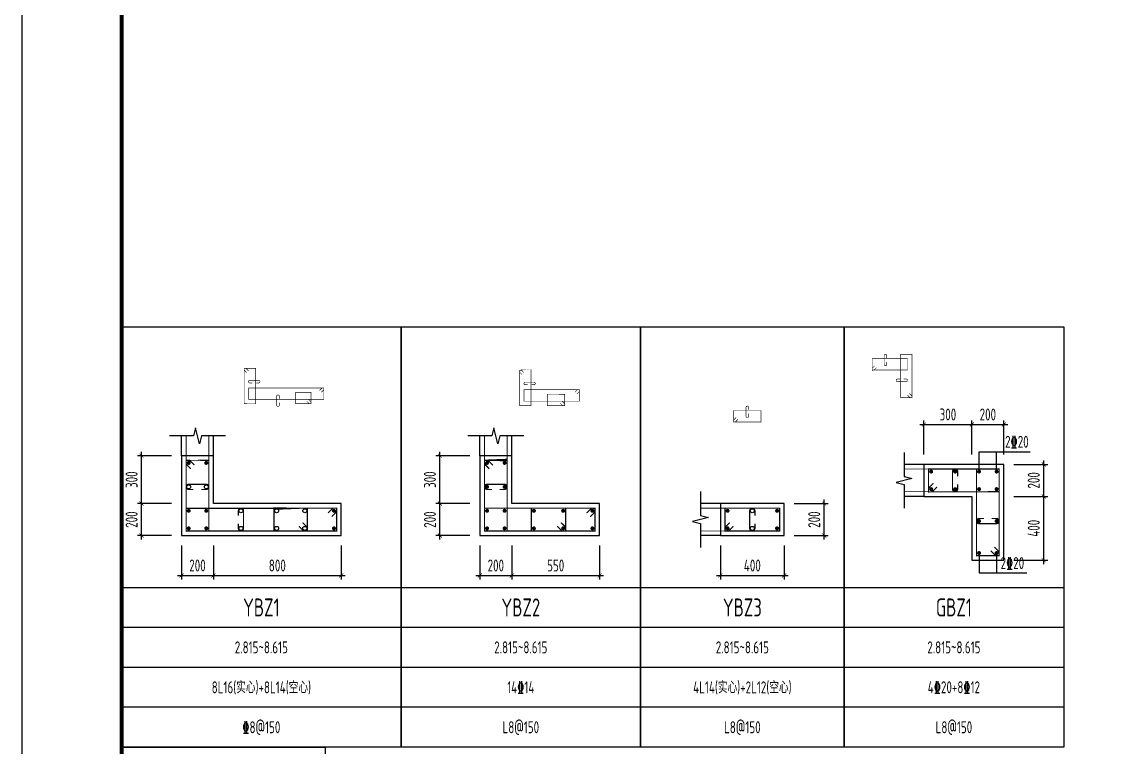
# Model space of a CAD drawing. Extents: x -1058961 to 23600, y -449123 to 2751847.
# Drawn here: x -459602 to -432238, y -138873 to -120705 of the extents above; entities that cross this region are included whole.
import ezdxf
from ezdxf.enums import TextEntityAlignment as Align

# ---------------------------------------------------------------- set-up
doc = ezdxf.new("R2010")
doc.units = 0
doc.header["$LTSCALE"] = 1000
doc.layers.get('0').update_dxf_attribs({"linetype": 'CONTINUOUS'})
doc.layers.get('DEFPOINTS').update_dxf_attribs({"linetype": 'CONTINUOUS'})
for name, color, linetype in [('-TK', 7, 'CONTINUOUS'), ('COLU_DE_DIM', 3, 'CONTINUOUS'), ('COLU_DE_TH', 7, 'CONTINUOUS'), ('LABEL', 1, 'CONTINUOUS'), ('LINK', 6, 'CONTINUOUS'), ('LINK-INDEX', 6, 'CONTINUOUS'), ('REIN', 6, 'CONTINUOUS'), ('TAB', 7, 'CONTINUOUS'), ('TAB_TEXT', 7, 'CONTINUOUS'), ('TEXT25', 2, 'CONTINUOUS'), ('THIN', 7, 'CONTINUOUS')]:
    doc.layers.add(name, color=color, linetype=linetype)
doc.styles.add('TSSD_DIMENSION', font='Tssdeng.shx', dxfattribs={"width": 0.7, "bigfont": 'tssdchn.shx'})
doc.styles.add('TSSD_REIN', font='tssdeng.shx', dxfattribs={"width": 0.7, "height": 300, "bigfont": 'tssdchn.shx'})
doc.dimstyles.new('TSSD_25_100', dxfattribs={"dimtxt": 300, "dimasz": 100, "dimexe": 100, "dimexo": 250, "dimgap": 100, "dimtad": 1, "dimdec": 0, "dimlfac": 0.25, "dimzin": 0, "dimdsep": 46, "dimtxsty": 'TSSD_DIMENSION', "dimblk": 'ARCHTICK', "dimcen": 0, "dimdle": 100, "dimclrt": 7, "dimadec": 0, "dimazin": 0, "dimtfac": 1, "dimtdec": 0, "dimtix": 1, "dimtmove": 2, "dimatfit": 3, "dimldrblk": 'ARCHTICK', "dimfxl": 0, "dimtolj": 1, "dimtzin": 0, "dimarcsym": 0})

# ---------------------------------------------------------------- blocks, each defined once
blk = doc.blocks.new('_ArchTick')
at = {"color": 0, "linetype": 'ByBlock', "const_width": 0.15}
blk.add_lwpolyline([(-0.5, -0.5), (0.5, 0.5)], dxfattribs=at)
blk = doc.blocks.new('*D61')
at = {"layer": 'COLU_DE_DIM', "color": 0, "lineweight": -2}
for p, q in [((-442102.364120061, -133822.9389204143), (-442102.364120061, -134672.9389204143)), ((-440502.3641199353, -133822.9389204143), (-440502.3641199353, -134672.9389204143)), ((-442202.364120061, -134572.9389204143), (-440402.3641199353, -134572.9389204143))]:
    blk.add_line(p, q, dxfattribs=at)
at = {"layer": 'DEFPOINTS', "color": 0}
for p in [(-442102.364120061, -133572.9389204143), (-440502.3641199353, -133572.9389204143), (-440502.3641199353, -134572.9389204143)]:
    blk.add_point(p, dxfattribs=at)
at = {"layer": 'COLU_DE_DIM', "color": 0, "lineweight": -2, "xscale": 100, "yscale": 100, "zscale": 100, "rotation": 180}
blk.add_blockref('_ArchTick', (-442102.364120061, -134572.9389204143), dxfattribs=at)
at = {"layer": 'COLU_DE_DIM', "color": 0, "lineweight": -2, "xscale": 100, "yscale": 100, "zscale": 100}
blk.add_blockref('_ArchTick', (-440502.3641199353, -134572.9389204143), dxfattribs=at)
at = {"layer": 'COLU_DE_DIM', "color": 7, "insert": (-441302.3641199982, -134322.9389204143), "char_height": 300, "attachment_point": 5, "style": 'TSSD_DIMENSION'}
blk.add_mtext('\\A1;400', dxfattribs=at)
blk = doc.blocks.new('*D62')
at = {"layer": 'COLU_DE_DIM', "color": 0, "lineweight": -2}
for p, q in [((-439502.3641199353, -133672.9389203439), (-439502.3641199353, -132672.9389203443)), ((-440252.3641199353, -132772.9389203443), (-439402.3641199353, -132772.9389203443)), ((-440252.3641199353, -133572.9389203439), (-439402.3641199353, -133572.9389203439))]:
    blk.add_line(p, q, dxfattribs=at)
at = {"layer": 'DEFPOINTS', "color": 0}
for p in [(-440502.3641199353, -132772.9389203443), (-439502.3641199353, -132772.9389203443), (-440502.3641199353, -133572.9389203439)]:
    blk.add_point(p, dxfattribs=at)
at = {"layer": 'COLU_DE_DIM', "color": 0, "lineweight": -2, "xscale": 100, "yscale": 100, "zscale": 100}
for p, rotation in [((-439502.3641199353, -132772.9389203443), 90), ((-439502.3641199353, -133572.9389203439), 270)]:
    blk.add_blockref('_ArchTick', p, dxfattribs=dict(at, rotation=rotation))
at = {"layer": 'COLU_DE_DIM', "color": 7, "insert": (-439752.3641199353, -133172.9389203442), "char_height": 300, "attachment_point": 5, "rotation": 90, "style": 'TSSD_DIMENSION'}
blk.add_mtext('\\A1;200', dxfattribs=at)
blk = doc.blocks.new('*D63')
at = {"layer": 'COLU_DE_DIM', "color": 0, "lineweight": -2}
for p, q in [((-455602.3117456608, -133822.9389204143), (-455602.3117456608, -134672.9389204143)), ((-454802.311745625, -133822.9389204143), (-454802.311745625, -134672.9389204143)), ((-455702.3117456608, -134572.9389204143), (-454702.311745625, -134572.9389204143))]:
    blk.add_line(p, q, dxfattribs=at)
at = {"layer": 'DEFPOINTS', "color": 0}
for p in [(-455602.3117456608, -133572.9389204143), (-454802.311745625, -133572.9389204143), (-454802.311745625, -134572.9389204143)]:
    blk.add_point(p, dxfattribs=at)
at = {"layer": 'COLU_DE_DIM', "color": 0, "lineweight": -2, "xscale": 100, "yscale": 100, "zscale": 100, "rotation": 180}
blk.add_blockref('_ArchTick', (-455602.3117456608, -134572.9389204143), dxfattribs=at)
at = {"layer": 'COLU_DE_DIM', "color": 0, "lineweight": -2, "xscale": 100, "yscale": 100, "zscale": 100}
blk.add_blockref('_ArchTick', (-454802.311745625, -134572.9389204143), dxfattribs=at)
at = {"layer": 'COLU_DE_DIM', "color": 7, "insert": (-455202.3117456429, -134322.9389204143), "char_height": 300, "attachment_point": 5, "style": 'TSSD_DIMENSION'}
blk.add_mtext('\\A1;200', dxfattribs=at)
blk = doc.blocks.new('*D64')
at = {"layer": 'COLU_DE_DIM', "color": 0, "lineweight": -2}
for p, q in [((-454802.311745625, -133822.9389204143), (-454802.311745625, -134672.9389204143)), ((-451602.316281301, -133822.9389204143), (-451602.316281301, -134672.9389204143)), ((-454902.311745625, -134572.9389204143), (-451502.316281301, -134572.9389204143))]:
    blk.add_line(p, q, dxfattribs=at)
at = {"layer": 'DEFPOINTS', "color": 0}
for p in [(-454802.311745625, -133572.9389204143), (-451602.316281301, -133572.9389204143), (-451602.316281301, -134572.9389204143)]:
    blk.add_point(p, dxfattribs=at)
at = {"layer": 'COLU_DE_DIM', "color": 0, "lineweight": -2, "xscale": 100, "yscale": 100, "zscale": 100, "rotation": 180}
blk.add_blockref('_ArchTick', (-454802.311745625, -134572.9389204143), dxfattribs=at)
at = {"layer": 'COLU_DE_DIM', "color": 0, "lineweight": -2, "xscale": 100, "yscale": 100, "zscale": 100}
blk.add_blockref('_ArchTick', (-451602.316281301, -134572.9389204143), dxfattribs=at)
at = {"layer": 'COLU_DE_DIM', "color": 7, "insert": (-453202.314013463, -134322.9389204143), "char_height": 300, "attachment_point": 5, "style": 'TSSD_DIMENSION'}
blk.add_mtext('\\A1;800', dxfattribs=at)
blk = doc.blocks.new('*D65')
at = {"layer": 'COLU_DE_DIM', "color": 0, "lineweight": -2}
for p, q in [((-456602.311745661, -133672.9389204143), (-456602.311745661, -132672.9389186609)), ((-455852.311745661, -132772.9389186609), (-456702.311745661, -132772.9389186609)), ((-455852.311745661, -133572.9389204143), (-456702.311745661, -133572.9389204143))]:
    blk.add_line(p, q, dxfattribs=at)
at = {"layer": 'DEFPOINTS', "color": 0}
for p in [(-456602.311745661, -132772.9389186609), (-455602.311745661, -132772.9389186609), (-455602.311745661, -133572.9389204143)]:
    blk.add_point(p, dxfattribs=at)
at = {"layer": 'COLU_DE_DIM', "color": 0, "lineweight": -2, "xscale": 100, "yscale": 100, "zscale": 100}
for p, rotation in [((-456602.311745661, -132772.9389186609), 90), ((-456602.311745661, -133572.9389204143), 270)]:
    blk.add_blockref('_ArchTick', p, dxfattribs=dict(at, rotation=rotation))
at = {"layer": 'COLU_DE_DIM', "color": 7, "insert": (-456852.3117456609, -133172.9389195376), "char_height": 300, "attachment_point": 5, "rotation": 90, "style": 'TSSD_DIMENSION'}
blk.add_mtext('\\A1;200', dxfattribs=at)
blk = doc.blocks.new('*D66')
at = {"layer": 'COLU_DE_DIM', "color": 0, "lineweight": -2}
for p, q in [((-455852.311745661, -131572.9389167974), (-456702.311745661, -131572.9389167974)), ((-456602.311745661, -132872.9389186609), (-456602.311745661, -131472.9389167974)), ((-455852.311745661, -132772.9389186609), (-456702.311745661, -132772.9389186609))]:
    blk.add_line(p, q, dxfattribs=at)
at = {"layer": 'DEFPOINTS', "color": 0}
for p in [(-456602.311745661, -131572.9389167974), (-455602.311745661, -131572.9389167974), (-455602.311745661, -132772.9389186609)]:
    blk.add_point(p, dxfattribs=at)
at = {"layer": 'COLU_DE_DIM', "color": 0, "lineweight": -2, "xscale": 100, "yscale": 100, "zscale": 100}
for p, rotation in [((-456602.311745661, -131572.9389167974), 90), ((-456602.311745661, -132772.9389186609), 270)]:
    blk.add_blockref('_ArchTick', p, dxfattribs=dict(at, rotation=rotation))
at = {"layer": 'COLU_DE_DIM', "color": 7, "insert": (-456852.3117456609, -132172.9389177292), "char_height": 300, "attachment_point": 5, "rotation": 90, "style": 'TSSD_DIMENSION'}
blk.add_mtext('\\A1;300', dxfattribs=at)
blk = doc.blocks.new('*D67')
at = {"layer": 'COLU_DE_DIM', "color": 0, "lineweight": -2}
for p, q in [((-448128.1016348605, -133822.9389204143), (-448128.1016348605, -134672.9389204143)), ((-447328.1016348484, -133822.9389204143), (-447328.1016348484, -134672.9389204143)), ((-448228.1016348605, -134572.9389204143), (-447228.1016348484, -134572.9389204143))]:
    blk.add_line(p, q, dxfattribs=at)
at = {"layer": 'DEFPOINTS', "color": 0}
for p in [(-448128.1016348605, -133572.9389204143), (-447328.1016348484, -133572.9389204143), (-447328.1016348484, -134572.9389204143)]:
    blk.add_point(p, dxfattribs=at)
at = {"layer": 'COLU_DE_DIM', "color": 0, "lineweight": -2, "xscale": 100, "yscale": 100, "zscale": 100, "rotation": 180}
blk.add_blockref('_ArchTick', (-448128.1016348605, -134572.9389204143), dxfattribs=at)
at = {"layer": 'COLU_DE_DIM', "color": 0, "lineweight": -2, "xscale": 100, "yscale": 100, "zscale": 100}
blk.add_blockref('_ArchTick', (-447328.1016348484, -134572.9389204143), dxfattribs=at)
at = {"layer": 'COLU_DE_DIM', "color": 7, "insert": (-447728.1016348545, -134322.9389204143), "char_height": 300, "attachment_point": 5, "style": 'TSSD_DIMENSION'}
blk.add_mtext('\\A1;200', dxfattribs=at)
blk = doc.blocks.new('*D68')
at = {"layer": 'COLU_DE_DIM', "color": 0, "lineweight": -2}
for p, q in [((-447328.1016348484, -133822.9389204143), (-447328.1016348484, -134672.9389204143)), ((-445128.1495296117, -133822.9389204143), (-445128.1495296117, -134672.9389204143)), ((-447428.1016348484, -134572.9389204143), (-445028.1495296117, -134572.9389204143))]:
    blk.add_line(p, q, dxfattribs=at)
at = {"layer": 'DEFPOINTS', "color": 0}
for p in [(-447328.1016348484, -133572.9389204143), (-445128.1495296117, -133572.9389204143), (-445128.1495296117, -134572.9389204143)]:
    blk.add_point(p, dxfattribs=at)
at = {"layer": 'COLU_DE_DIM', "color": 0, "lineweight": -2, "xscale": 100, "yscale": 100, "zscale": 100, "rotation": 180}
blk.add_blockref('_ArchTick', (-447328.1016348484, -134572.9389204143), dxfattribs=at)
at = {"layer": 'COLU_DE_DIM', "color": 0, "lineweight": -2, "xscale": 100, "yscale": 100, "zscale": 100}
blk.add_blockref('_ArchTick', (-445128.1495296117, -134572.9389204143), dxfattribs=at)
at = {"layer": 'COLU_DE_DIM', "color": 7, "insert": (-446228.12558223, -134322.9389204143), "char_height": 300, "attachment_point": 5, "style": 'TSSD_DIMENSION'}
blk.add_mtext('\\A1;550', dxfattribs=at)
blk = doc.blocks.new('*D69')
at = {"layer": 'COLU_DE_DIM', "color": 0, "lineweight": -2}
for p, q in [((-449128.1016348638, -133672.9389204143), (-449128.1016348638, -132672.9389204143)), ((-448378.1016348638, -132772.9389204143), (-449228.1016348638, -132772.9389204143)), ((-448378.1016348638, -133572.9389204143), (-449228.1016348638, -133572.9389204143))]:
    blk.add_line(p, q, dxfattribs=at)
at = {"layer": 'DEFPOINTS', "color": 0}
for p in [(-449128.1016348638, -132772.9389204143), (-448128.1016348638, -132772.9389204143), (-448128.1016348638, -133572.9389204143)]:
    blk.add_point(p, dxfattribs=at)
at = {"layer": 'COLU_DE_DIM', "color": 0, "lineweight": -2, "xscale": 100, "yscale": 100, "zscale": 100}
for p, rotation in [((-449128.1016348638, -132772.9389204143), 90), ((-449128.1016348638, -133572.9389204143), 270)]:
    blk.add_blockref('_ArchTick', p, dxfattribs=dict(at, rotation=rotation))
at = {"layer": 'COLU_DE_DIM', "color": 7, "insert": (-449378.1016348637, -133172.9389204144), "char_height": 300, "attachment_point": 5, "rotation": 90, "style": 'TSSD_DIMENSION'}
blk.add_mtext('\\A1;200', dxfattribs=at)
blk = doc.blocks.new('*D70')
at = {"layer": 'COLU_DE_DIM', "color": 0, "lineweight": -2}
for p, q in [((-448378.1016348638, -131572.9389204656), (-449228.1016348638, -131572.9389204656)), ((-449128.1016348638, -132872.9389204143), (-449128.1016348638, -131472.9389204656)), ((-448378.1016348638, -132772.9389204143), (-449228.1016348638, -132772.9389204143))]:
    blk.add_line(p, q, dxfattribs=at)
at = {"layer": 'DEFPOINTS', "color": 0}
for p in [(-449128.1016348638, -131572.9389204656), (-448128.1016348638, -131572.9389204656), (-448128.1016348638, -132772.9389204143)]:
    blk.add_point(p, dxfattribs=at)
at = {"layer": 'COLU_DE_DIM', "color": 0, "lineweight": -2, "xscale": 100, "yscale": 100, "zscale": 100}
for p, rotation in [((-449128.1016348638, -131572.9389204656), 90), ((-449128.1016348638, -132772.9389204143), 270)]:
    blk.add_blockref('_ArchTick', p, dxfattribs=dict(at, rotation=rotation))
at = {"layer": 'COLU_DE_DIM', "color": 7, "insert": (-449378.1016348637, -132172.93892044), "char_height": 300, "attachment_point": 5, "rotation": 90, "style": 'TSSD_DIMENSION'}
blk.add_mtext('\\A1;300', dxfattribs=at)
blk = doc.blocks.new('*D73')
at = {"layer": 'COLU_DE_DIM', "color": 0, "lineweight": -2}
for p, q in [((-437102.3641199352, -130790.2599674179), (-435702.3641199102, -130790.2599674179)), ((-437002.3641199352, -131540.2599674179), (-437002.3641199352, -130690.2599674179)), ((-435802.3641199102, -131540.2599674179), (-435802.3641199102, -130690.2599674179))]:
    blk.add_line(p, q, dxfattribs=at)
at = {"layer": 'DEFPOINTS', "color": 0}
for p in [(-435802.3641199102, -130790.2599674179), (-437002.3641199352, -131790.2599674179), (-435802.3641199102, -131790.2599674179)]:
    blk.add_point(p, dxfattribs=at)
at = {"layer": 'COLU_DE_DIM', "color": 0, "lineweight": -2, "xscale": 100, "yscale": 100, "zscale": 100, "rotation": 180}
blk.add_blockref('_ArchTick', (-437002.3641199352, -130790.2599674179), dxfattribs=at)
at = {"layer": 'COLU_DE_DIM', "color": 0, "lineweight": -2, "xscale": 100, "yscale": 100, "zscale": 100}
blk.add_blockref('_ArchTick', (-435802.3641199102, -130790.2599674179), dxfattribs=at)
at = {"layer": 'COLU_DE_DIM', "color": 7, "insert": (-436402.3641199227, -130540.2599674179), "char_height": 300, "attachment_point": 5, "style": 'TSSD_DIMENSION'}
blk.add_mtext('\\A1;300', dxfattribs=at)
blk = doc.blocks.new('*D74')
at = {"layer": 'COLU_DE_DIM', "color": 0, "lineweight": -2}
for p, q in [((-435902.3641199102, -130790.2599674179), (-434902.3641199102, -130790.2599674179)), ((-435802.3641199102, -131540.2599674179), (-435802.3641199102, -130690.2599674179)), ((-435002.3641199102, -131540.2599674179), (-435002.3641199102, -130690.2599674179))]:
    blk.add_line(p, q, dxfattribs=at)
at = {"layer": 'DEFPOINTS', "color": 0}
for p in [(-435002.3641199102, -130790.2599674179), (-435802.3641199102, -131790.2599674179), (-435002.3641199102, -131790.2599674179)]:
    blk.add_point(p, dxfattribs=at)
at = {"layer": 'COLU_DE_DIM', "color": 0, "lineweight": -2, "xscale": 100, "yscale": 100, "zscale": 100, "rotation": 180}
blk.add_blockref('_ArchTick', (-435802.3641199102, -130790.2599674179), dxfattribs=at)
at = {"layer": 'COLU_DE_DIM', "color": 0, "lineweight": -2, "xscale": 100, "yscale": 100, "zscale": 100}
blk.add_blockref('_ArchTick', (-435002.3641199102, -130790.2599674179), dxfattribs=at)
at = {"layer": 'COLU_DE_DIM', "color": 7, "insert": (-435402.3641199102, -130540.2599674179), "char_height": 300, "attachment_point": 5, "style": 'TSSD_DIMENSION'}
blk.add_mtext('\\A1;200', dxfattribs=at)
blk = doc.blocks.new('*D75')
at = {"layer": 'COLU_DE_DIM', "color": 0, "lineweight": -2}
for p, q in [((-434752.3641199102, -132590.2599674277), (-433902.3641199102, -132590.2599674277)), ((-434002.3641199102, -134290.2557549276), (-434002.3641199102, -132490.2599674277)), ((-434752.3641199102, -134190.2557549276), (-433902.3641199102, -134190.2557549276))]:
    blk.add_line(p, q, dxfattribs=at)
at = {"layer": 'DEFPOINTS', "color": 0}
for p in [(-435002.3641199102, -132590.2599674277), (-434002.3641199102, -132590.2599674277), (-435002.3641199102, -134190.2557549276)]:
    blk.add_point(p, dxfattribs=at)
at = {"layer": 'COLU_DE_DIM', "color": 0, "lineweight": -2, "xscale": 100, "yscale": 100, "zscale": 100}
for p, rotation in [((-434002.3641199102, -132590.2599674277), 90), ((-434002.3641199102, -134190.2557549276), 270)]:
    blk.add_blockref('_ArchTick', p, dxfattribs=dict(at, rotation=rotation))
at = {"layer": 'COLU_DE_DIM', "color": 7, "insert": (-434252.3641199101, -133390.2578611777), "char_height": 300, "attachment_point": 5, "rotation": 90, "style": 'TSSD_DIMENSION'}
blk.add_mtext('\\A1;400', dxfattribs=at)
blk = doc.blocks.new('*D76')
at = {"layer": 'COLU_DE_DIM', "color": 0, "lineweight": -2}
for p, q in [((-434752.3641199102, -131790.2599674277), (-433902.3641199102, -131790.2599674277)), ((-434002.3641199102, -132690.2599674277), (-434002.3641199102, -131690.2599674277)), ((-434752.3641199102, -132590.2599674277), (-433902.3641199102, -132590.2599674277))]:
    blk.add_line(p, q, dxfattribs=at)
at = {"layer": 'DEFPOINTS', "color": 0}
for p in [(-435002.3641199102, -131790.2599674277), (-434002.3641199102, -131790.2599674277), (-435002.3641199102, -132590.2599674277)]:
    blk.add_point(p, dxfattribs=at)
at = {"layer": 'COLU_DE_DIM', "color": 0, "lineweight": -2, "xscale": 100, "yscale": 100, "zscale": 100}
for p, rotation in [((-434002.3641199102, -131790.2599674277), 90), ((-434002.3641199102, -132590.2599674277), 270)]:
    blk.add_blockref('_ArchTick', p, dxfattribs=dict(at, rotation=rotation))
at = {"layer": 'COLU_DE_DIM', "color": 7, "insert": (-434252.3641199101, -132190.2599674278), "char_height": 300, "attachment_point": 5, "rotation": 90, "style": 'TSSD_DIMENSION'}
blk.add_mtext('\\A1;200', dxfattribs=at)
blk = doc.blocks.new('A1')
blk.add_lwpolyline([(0, 59400), (0, 0), (84100, 0), (84100, 59400)], close=True)
at = {"const_width": 100}
blk.add_lwpolyline([(2500, 58400), (2500, 1000), (83100, 1000), (83100, 58400)], close=True, dxfattribs=at)

msp = doc.modelspace()

# ---------------------------------------------------------------- linework, layer by layer
at = {"layer": 'COLU_DE_TH'}
for points in [[(-454802.311745625, -131572.9389167974), (-455602.3117456608, -131572.938916775), (-455602.3117456436, -133572.9389204143), (-451602.316281301, -133572.9389186609), (-451602.3162251813, -132772.9389186609), (-454802.3117456436, -132772.9389169074), (-454802.311745625, -131572.9389167974)], [(-447328.1016348484, -131572.9389204656), (-448128.1016348605, -131572.9389204709), (-448128.1016348498, -133572.9389204143), (-445128.1495296117, -133572.9389204143), (-445128.1495296117, -132772.9389204143), (-447328.1016348498, -132772.9389204143), (-447328.1016348484, -131572.9389204656)], [(-437002.3641199353, -131790.2599674277), (-437002.3641199321, -132590.2599674277), (-435802.3641199102, -132590.2599674179), (-435802.3641199102, -134190.2557549276), (-435002.3641199102, -134190.2557549276), (-435002.3641199102, -131790.2599674179), (-437002.3641199353, -131790.2599674277)], [(-442102.364120061, -132772.9389203443), (-442102.3641199484, -133572.9389203439), (-440502.3641199353, -133572.9389203537), (-440502.3641199353, -132772.9389203537), (-442102.364120061, -132772.9389203443)]]:
    msp.add_lwpolyline(points, close=True, dxfattribs=at)
at = {"layer": 'LABEL'}
for p, q in [((-435622.3641199233, -131474.7335258167), (-434342.3641199253, -131474.7335258166)), ((-435622.3641199082, -131970.2599674175), (-435622.3641199233, -131474.7335258167)), ((-435182.3641199102, -131970.2599674173), (-435182.3641199252, -131474.7335258166)), ((-435622.3641199077, -134010.2557549219), (-435622.3641199233, -134505.7821965382)), ((-435182.3641199103, -134010.2557549219), (-435182.3641199252, -134505.7821965383)), ((-435622.3641199233, -134505.7821965382), (-434427.7542873512, -134505.7821965383))]:
    msp.add_line(p, q, dxfattribs=at)
at = {"layer": 'LINK', "const_width": 30}
for points in [[(-455367.3117457157, -131899.8627983353), (-455487.3117456615, -131779.862798281), (-455487.3117456612, -131687.9389167887), (-454917.311745627, -131687.9389168046), (-454917.3117456506, -133457.9389201088), (-455487.3117456427, -133457.9389203587), (-455487.3117456612, -131687.9389167887), (-455395.3878640891, -131687.9389167916), (-455275.3878641432, -131807.9389168458)], [(-447893.101634868, -131899.8628020246), (-448013.1016348625, -131779.8628020192), (-448013.1016348636, -131687.9389204846), (-447443.1016348554, -131687.9389204809), (-447443.1016348581, -133457.9389204092), (-448013.101634854, -133457.9389204091), (-448013.1016348636, -131687.9389204846), (-447921.1777533247, -131687.9389204897), (-447801.1777533302, -131807.9389204952)], [(-436675.4402383319, -132355.2599674431), (-436795.4402383413, -132475.2599674338), (-436887.364119925, -132475.2599674328), (-436887.364119927, -131905.2599674255), (-435117.3641199211, -131905.2599674148), (-435117.3641199212, -132475.2599674233), (-436887.364119925, -132475.2599674328), (-436887.3641199257, -132383.336085835), (-436767.3641199162, -132263.3360858444)], [(-435237.3641198784, -133863.3318733294), (-435117.3641199098, -133983.3318733608), (-435117.3641199099, -134075.2557549286), (-435687.3641199083, -134075.2557549287), (-435687.3641199089, -131905.2599674227), (-435117.3641199104, -131905.2599674199), (-435117.3641199099, -134075.2557549286), (-435209.2880015183, -134075.2557549212), (-435329.2880014869, -133955.2557548898)], [(-451929.2401221956, -133007.9389142887), (-451809.2401179359, -132887.9389185483), (-451717.3162332436, -132887.9389185992), (-451717.3162732348, -133457.9389187125), (-455487.3117456569, -133457.9389203651), (-455487.3117456633, -132887.9389165334), (-451717.3162332436, -132887.9389185992), (-451717.3162396973, -132979.8628033128), (-451837.3162439569, -133099.8627990533)], [(-452567.955645493, -133246.0150914632), (-452447.9556454939, -133366.0150914642), (-452447.9556455194, -133457.9389730091), (-453284.2888752843, -133457.9389730097), (-453284.288875285, -132887.9389729986), (-452447.9556455227, -132887.9389730006), (-452447.9556455194, -133457.9389730091), (-452539.8795270406, -133457.9389730094), (-452659.8795270397, -133337.9389730084)], [(-445455.0734111352, -133007.9389204495), (-445335.0734111705, -132887.9389204142), (-445243.1495296147, -132887.9389204136), (-445243.1495296104, -133457.9389204131), (-448013.1016348483, -133457.9389204131), (-448013.1016348517, -132887.9389204136), (-445243.1495296147, -132887.9389204136), (-445243.1495296122, -132979.8628019186), (-445363.1495295769, -133099.8628019538)], [(-446096.4668979929, -133246.0150388938), (-445976.4668980341, -133366.015038935), (-445976.4668980353, -133457.9389204357), (-446839.7842664564, -133457.9389204386), (-446839.7842664485, -132887.9389204383), (-445976.4668980429, -132887.9389204379), (-445976.4668980353, -133457.9389204357), (-446068.390779589, -133457.9389204266), (-446188.3907795477, -133337.9389203854)], [(-441775.4402384504, -133337.9389203587), (-441895.4402384621, -133457.938920347), (-441987.3641199654, -133457.9389203469), (-441987.3641200458, -132887.9389203442), (-440617.3641199153, -132887.9389203524), (-440617.3641199155, -133457.9389203594), (-441987.3641199654, -133457.9389203469), (-441987.3641199896, -133366.0150388016), (-441867.3641199779, -133246.0150388133)]]:
    msp.add_lwpolyline(points, dxfattribs=at)
for points in [[(-436157.3641199192, -132090.2599674178), (-436157.3641199192, -131970.2599674178, 1), (-436287.3641199192, -131970.2599674178), (-436287.364119919, -132410.2599674267, 1), (-436157.364119919, -132410.2599674267), (-436157.364119919, -132290.2599674267)], [(-455102.3117453129, -132417.9389168045), (-454982.3117453129, -132417.9389168045, 1), (-454982.3117453129, -132287.9389168045), (-455422.3117453156, -132287.9389165634, 1), (-455422.3117453156, -132417.9389165634), (-455302.3117453156, -132417.9389165634)], [(-447628.1016348605, -132417.9389204006), (-447508.1016348605, -132417.9389204006, 1), (-447508.1016348605, -132287.9389204006), (-447948.1016348413, -132287.9389204006, 1), (-447948.1016348413, -132417.9389204006), (-447828.1016348413, -132417.9389204006)], [(-454177.9564152787, -133272.938973009), (-454177.9564152787, -133392.938973009, 1), (-454047.9564152787, -133392.938973009), (-454047.9564152773, -132952.9389730042, 1), (-454177.9564152773, -132952.9389730042), (-454177.9564152773, -133072.9389730042)], [(-441237.364119977, -133072.938920353), (-441237.364119977, -132952.938920353, 1), (-441367.364119977, -132952.938920353), (-441367.3641199771, -133392.9389203596, 1), (-441237.3641199771, -133392.9389203596), (-441237.3641199771, -133272.9389203596)], [(-435502.3641199037, -133145.2578611741), (-435622.3641199037, -133145.2578611741, 1), (-435622.3641199037, -133275.2578611741), (-435182.3641199064, -133275.2578611717, 1), (-435182.3641199064, -133145.2578611717), (-435302.3641199064, -133145.2578611717)]]:
    msp.add_lwpolyline(points, format="xyb", dxfattribs=at)
at = {"layer": 'LINK-INDEX', "const_width": 15.00000095367432}
for points in [[(-438193.4168742963, -129368.8209974689), (-438253.4168742655, -129428.8209974996), (-438299.3788152239, -129428.8209974979), (-438299.378815225, -129143.8209974917), (-437414.3788151965, -129143.8209974864), (-437414.3788151963, -129428.8209974931), (-438299.3788152239, -129428.8209974979), (-438299.3788152151, -129382.8590565972), (-438239.3788152458, -129322.8590565664)], [(-437364.3788150405, -130012.8569504701), (-437304.3788151962, -130072.8569506259), (-437304.378815199, -130118.8188912291), (-437589.3788151954, -130118.8188912291), (-437589.3788151956, -129033.8209974716), (-437304.3788151994, -129033.8209974702), (-437304.378815199, -130118.8188912291), (-437350.3407560271, -130118.8188912182), (-437410.3407558714, -130058.8188910624)], [(-453972.6514305678, -129491.2464981214), (-454032.6514304024, -129431.246497956), (-454032.6514303985, -129385.2845573431), (-453747.6514303811, -129385.284557351), (-453747.6514303931, -130270.2845589855), (-454032.6514303891, -130270.2845591104), (-454032.6514303985, -129385.2845573431), (-453986.6894895554, -129385.2845573626), (-453926.6894897209, -129445.284557528)], [(-447073.3548624216, -129536.8121154461), (-447133.3548623838, -129476.8121154082), (-447133.3548623892, -129430.8501745926), (-446848.3548623888, -129430.8501745908), (-446848.35486239, -130315.8501745429), (-447133.3548623841, -130315.8501745427), (-447133.3548623892, -129430.8501745926), (-447087.3929215153, -129430.8501745977), (-447027.3929215531, -129490.8501746356)], [(-452143.6156110571, -129935.2845559611), (-452083.6156088584, -129875.2845581599), (-452037.65366646, -129875.2845581879), (-452037.6536864553, -130160.2845582444), (-453922.6514226501, -130160.2845590707), (-453922.6514226537, -129875.284557155), (-452037.65366646, -129875.2845581879), (-452037.6536696765, -129921.2465007104), (-452097.6536718752, -129981.2464985116)], [(-452417.653237354, -130164.3225950075), (-452357.6532386602, -130224.3225963137), (-452357.6532418632, -130270.2845350666), (-452742.6527887984, -130270.2845443533), (-452742.6527754667, -129985.2845436888), (-452357.6532218679, -129985.2845350348), (-452357.6532418632, -130270.2845350666), (-452403.6151805324, -130270.2845361847), (-452463.6151792263, -130210.2845348786)], [(-445744.3407506073, -129980.850174482), (-445684.340750551, -129920.8501745383), (-445638.378809763, -129920.8501745393), (-445638.3788097608, -130205.8501745443), (-447023.3548624085, -130205.8501745443), (-447023.3548624102, -129920.8501745393), (-445638.378809763, -129920.8501745393), (-445638.3788097755, -129966.8121154002), (-445698.3788098318, -130026.8121153439)], [(-446065.0374939268, -130209.8882337301), (-446005.0374939544, -130269.8882337577), (-446005.0374939563, -130315.8501745402), (-446436.6961781827, -130315.8501745359), (-446436.6961781825, -130030.8501745573), (-446005.0374939584, -130030.8501745601), (-446005.0374939563, -130315.8501745402), (-446050.9994347907, -130315.8501745517), (-446110.9994347631, -130255.8501745242)], [(-441663.9021791707, -130665.4389202857), (-441723.902179133, -130725.4389203234), (-441769.8641199729, -130725.4389203151), (-441769.8641200132, -130440.4389203056), (-441084.864119945, -130440.4389203097), (-441084.8641199451, -130725.4389203213), (-441769.8641199729, -130725.4389203151), (-441769.8641199814, -130679.4769795327), (-441709.8641200191, -130619.476979495)]]:
    msp.add_lwpolyline(points, dxfattribs=at)
for points in [[(-437934.3788152031, -129126.3209974841), (-437934.3788152031, -129066.3209974841, 1), (-437999.3788152031, -129066.3209974841), (-437999.378815203, -129286.3209974886, 1), (-437934.378815203, -129286.3209974886), (-437934.378815203, -129226.3209974886)], [(-453730.1514302152, -129750.2845573347), (-453670.1514302152, -129750.2845573347, 1), (-453670.1514302152, -129685.2845573347), (-453890.1514302166, -129685.2845572142, 1), (-453890.1514302166, -129750.2845572142), (-453830.1514302166, -129750.2845572142)], [(-437606.8788151953, -129653.8199443624), (-437666.8788151953, -129653.8199443624, 1), (-437666.8788151953, -129718.8199443624), (-437446.8788151967, -129718.8199443611, 1), (-437446.8788151967, -129653.8199443611), (-437506.8788151967, -129653.8199443611)], [(-446830.8548623887, -129795.8501745564), (-446770.8548623887, -129795.8501745564, 1), (-446770.8548623887, -129730.8501745564), (-446990.854862388, -129730.8501745564, 1), (-446990.854862388, -129795.8501745564), (-446930.854862388, -129795.8501745564)], [(-453152.6514324201, -130142.7845589733), (-453152.6514324201, -130082.7845589733, 1), (-453217.6514324201, -130082.7845589733), (-453217.6514324201, -130302.784558981, 1), (-453152.6514324201, -130302.784558981), (-453152.6514324201, -130242.784558981)], [(-441394.8641199876, -130422.9389203136), (-441394.8641199876, -130362.9389203136, 1), (-441459.8641199876, -130362.9389203136), (-441459.8641199877, -130582.938920317, 1), (-441394.8641199877, -130582.938920317), (-441394.8641199877, -130522.938920317)]]:
    msp.add_lwpolyline(points, format="xyb", dxfattribs=at)
at = {"layer": 'LINK-INDEX', "color": 1, "const_width": 20}
for points in [[(-455487.311745581, -131787.9389167973), (-455487.311745581, -131072.9389167973)], [(-454917.311745581, -131787.9389167973), (-454917.311745581, -131072.9389167973)], [(-448013.1016348216, -131787.9389204656), (-448013.1016348216, -131072.9389204656)], [(-447443.1016348216, -131787.9389204656), (-447443.1016348216, -131072.9389204656)], [(-436787.3641199353, -131905.2599674179), (-437502.3641199352, -131905.2599674179)], [(-436787.3641199353, -132475.2599674179), (-437502.3641199352, -132475.2599674179)], [(-441887.3641200612, -132887.9389203443), (-442602.364120061, -132887.9389203443)], [(-441887.3641200612, -133457.9389203443), (-442602.364120061, -133457.9389203443)]]:
    msp.add_lwpolyline(points, dxfattribs=at)
at = {"layer": 'REIN', "const_width": 50}
for points in [[(-455447.3117456601, -131752.9389167874, 1), (-455397.3117456601, -131752.9389167874, 1), (-455447.3117456601, -131752.9389167874)], [(-455007.3117456248, -131752.9389167997, 1), (-454957.3117456248, -131752.9389167997, 1), (-455007.3117456248, -131752.9389167997)], [(-447973.101634859, -131752.9389204759, 1), (-447923.101634859, -131752.9389204759, 1), (-447973.101634859, -131752.9389204759)], [(-447533.1016348545, -131752.9389204731, 1), (-447483.1016348545, -131752.9389204731, 1), (-447533.1016348545, -131752.9389204731)], [(-436847.3641199304, -131970.2599674267, 1), (-436797.3641199304, -131970.2599674267, 1), (-436847.3641199304, -131970.2599674267)], [(-436247.3641199192, -131970.2599674178, 1), (-436197.3641199192, -131970.2599674178, 1), (-436247.3641199192, -131970.2599674178)], [(-435647.3641199082, -131970.2599674175, 1), (-435597.3641199082, -131970.2599674175, 1), (-435647.3641199082, -131970.2599674175)], [(-435207.3641199209, -131970.2599674166, 1), (-435157.3641199209, -131970.2599674166, 1), (-435207.3641199209, -131970.2599674166)], [(-447973.1016348413, -132352.9389204006, 1), (-447923.1016348413, -132352.9389204006, 1), (-447973.1016348413, -132352.9389204006)], [(-447533.1016348605, -132352.9389204006, 1), (-447483.1016348605, -132352.9389204006, 1), (-447533.1016348605, -132352.9389204006)], [(-436847.3641199288, -132410.2599674319, 1), (-436797.3641199288, -132410.2599674319, 1), (-436847.3641199288, -132410.2599674319)], [(-436247.364119919, -132410.2599674267, 1), (-436197.364119919, -132410.2599674267, 1), (-436247.364119919, -132410.2599674267)], [(-435647.364119908, -132410.2599674263, 1), (-435597.364119908, -132410.2599674263, 1), (-435647.364119908, -132410.2599674263)], [(-435207.3641199108, -132410.259967424, 1), (-435157.3641199108, -132410.259967424, 1), (-435207.3641199108, -132410.259967424)], [(-455447.3117456443, -132952.9389165683, 1), (-455397.3117456443, -132952.9389165683, 1), (-455447.3117456443, -132952.9389165683)], [(-455007.3117456416, -132952.9389168094, 1), (-454957.3117456416, -132952.9389168094, 1), (-455007.3117456416, -132952.9389168094)], [(-451807.3162378032, -132952.9389185626, 1), (-451757.3162378032, -132952.9389185626, 1), (-451807.3162378032, -132952.9389185626)], [(-447973.101634854, -132952.938920414, 1), (-447923.101634854, -132952.938920414, 1), (-447973.101634854, -132952.938920414)], [(-447533.1016348553, -132952.938920414, 1), (-447483.1016348553, -132952.938920414, 1), (-447533.1016348553, -132952.938920414)], [(-446799.7842664538, -132952.938920412, 1), (-446749.7842664538, -132952.938920412, 1), (-446799.7842664538, -132952.938920412)], [(-446066.4668980405, -132952.9389204385, 1), (-446016.4668980405, -132952.9389204385, 1), (-446066.4668980405, -132952.9389204385)], [(-445333.1495296138, -132952.9389204137, 1), (-445283.1495296138, -132952.9389204137, 1), (-445333.1495296138, -132952.9389204137)], [(-441947.3641200339, -132952.9389203456, 1), (-441897.3641200339, -132952.9389203456, 1), (-441947.3641200339, -132952.9389203456)], [(-440707.3641199201, -132952.9389203532, 1), (-440657.3641199201, -132952.9389203532, 1), (-440707.3641199201, -132952.9389203532)], [(-435647.3641199039, -133210.2578611717, 1), (-435597.3641199039, -133210.2578611717, 1), (-435647.3641199039, -133210.2578611717)], [(-435207.3641199064, -133210.2578611717, 1), (-435157.3641199064, -133210.2578611717, 1), (-435207.3641199064, -133210.2578611717)], [(-455447.3117456429, -133392.9389203333, 1), (-455397.3117456429, -133392.9389203333, 1), (-455447.3117456429, -133392.9389203333)], [(-455007.3117456475, -133392.9389201422, 1), (-454957.3117456475, -133392.9389201422, 1), (-455007.3117456475, -133392.9389201422)], [(-451807.3162686735, -133392.9389187401, 1), (-451757.3162686735, -133392.9389187401, 1), (-451807.3162686735, -133392.9389187401)], [(-447973.1016348499, -133392.9389204086, 1), (-447923.1016348499, -133392.9389204086, 1), (-447973.1016348499, -133392.9389204086)], [(-447533.1016348557, -133392.9389204129, 1), (-447483.1016348557, -133392.9389204129, 1), (-447533.1016348557, -133392.9389204129)], [(-446799.7842664566, -133392.9389204154, 1), (-446749.7842664566, -133392.9389204154, 1), (-446799.7842664566, -133392.9389204154)], [(-446066.4668980346, -133392.9389204427, 1), (-446016.4668980346, -133392.9389204427, 1), (-446066.4668980346, -133392.9389204427)], [(-445333.1495296104, -133392.9389204152, 1), (-445283.1495296104, -133392.9389204152, 1), (-445333.1495296104, -133392.9389204152)], [(-441947.3641199719, -133392.9389203484, 1), (-441897.3641199719, -133392.9389203484, 1), (-441947.3641199719, -133392.9389203484)], [(-440707.3641199202, -133392.9389203597, 1), (-440657.3641199202, -133392.9389203597, 1), (-440707.3641199202, -133392.9389203597)], [(-435647.3641199077, -134010.2557549219, 1), (-435597.3641199077, -134010.2557549219, 1), (-435647.3641199077, -134010.2557549219)], [(-435207.3641199103, -134010.2557549219, 1), (-435157.3641199103, -134010.2557549219, 1), (-435207.3641199103, -134010.2557549219)]]:
    msp.add_lwpolyline(points, format="xyb", close=True, dxfattribs=at)
at = {"layer": 'REIN'}
for centre in [(-455422.3117453156, -132352.9389165634), (-454982.3117453129, -132352.9389168045), (-454112.9564152773, -132952.9389730042), (-453219.2888752967, -132952.9389730059), (-452512.9556454993, -132952.9389730076), (-441302.364119977, -132952.938920353), (-454112.9564152787, -133392.938973009), (-453219.288875296, -133392.9389730085), (-452512.9556454967, -133392.9389730081), (-441302.3641199771, -133392.9389203596)]:
    msp.add_circle(centre, 50, dxfattribs=at)
at = {"layer": 'TAB'}
for points in [[(-457102.3117456608, -128343.3891332678), (-450102.3162251813, -128343.3891332678), (-450102.3162251813, -138872.9389204143), (-457102.3117456608, -138872.9389204143), (-457102.3117456608, -128343.3891332678), (-457102.3117456608, -134872.9389204143), (-450102.3162251813, -134872.9389204143), (-450102.3162251813, -135872.9389204143), (-457102.3117456608, -135872.9389204143), (-457102.3117456608, -136872.9389204143), (-450102.3162251813, -136872.9389204143), (-450102.3162251813, -137872.9389204143), (-457102.3117456608, -137872.9389204143)], [(-450102.3162251813, -128343.3891332678), (-444102.3641199293, -128343.3891332678), (-444102.3641199293, -138872.9389204143), (-450102.3162251813, -138872.9389204143), (-450102.3162251813, -128343.3891332678), (-450102.3162251813, -134872.9389204143), (-444102.3641199293, -134872.9389204143), (-444102.3641199293, -135872.9389204143), (-450102.3162251813, -135872.9389204143), (-450102.3162251813, -136872.9389204143), (-444102.3641199293, -136872.9389204143), (-444102.3641199293, -137872.9389204143), (-450102.3162251813, -137872.9389204143)], [(-444102.364120061, -128343.3891332678), (-439002.3641199353, -128343.3891332678), (-439002.3641199353, -138872.9389204143), (-444102.364120061, -138872.9389204143), (-444102.364120061, -128343.3891332678), (-444102.364120061, -134872.9389204143), (-439002.3641199353, -134872.9389204143), (-439002.3641199353, -135872.9389204143), (-444102.364120061, -135872.9389204143), (-444102.364120061, -136872.9389204143), (-439002.3641199353, -136872.9389204143), (-439002.3641199353, -137872.9389204143), (-444102.364120061, -137872.9389204143)], [(-439002.3641199353, -128343.3891332678), (-433502.3641199102, -128343.3891332678), (-433502.3641199102, -138872.9389204143), (-439002.3641199353, -138872.9389204143), (-439002.3641199353, -128343.3891332678), (-439002.3641199353, -134872.9389204143), (-433502.3641199102, -134872.9389204143), (-433502.3641199102, -135872.9389204143), (-439002.3641199353, -135872.9389204143), (-439002.3641199353, -136872.9389204143), (-433502.3641199102, -136872.9389204143), (-433502.3641199102, -137872.9389204143), (-439002.3641199353, -137872.9389204143)], [(-457102.3117456608, -138872.9389204143), (-452002.3117456147, -138872.9389204143), (-452002.3117456147, -149402.4887075608), (-457102.3117456608, -149402.4887075608), (-457102.3117456608, -138872.9389204143), (-457102.3117456608, -145402.4887075608), (-452002.3117456147, -145402.4887075608), (-452002.3117456147, -146402.4887075608), (-457102.3117456608, -146402.4887075608), (-457102.3117456608, -147402.4887075608), (-452002.3117456147, -147402.4887075608), (-452002.3117456147, -148402.4887075608), (-457102.3117456608, -148402.4887075608)]]:
    msp.add_lwpolyline(points, dxfattribs=at)
at = {"layer": 'THIN'}
for p, q in [((-455602.3117456608, -131572.938916775), (-455602.3117456469, -131072.938916775)), ((-454802.311745625, -131572.9389167974), (-454802.311745611, -131072.9389167974)), ((-448128.1016348605, -131572.9389204709), (-448128.1016348638, -131072.9389204709)), ((-447328.1016348484, -131572.9389204656), (-447328.1016348517, -131072.9389204656)), ((-437002.3641199353, -131790.2599674277), (-437502.3641199353, -131790.2599674297)), ((-437002.3641199321, -132590.2599674277), (-437502.3641199321, -132590.2599674297)), ((-442102.364120061, -132772.9389203443), (-442602.364120061, -132772.9389204148)), ((-442102.3641199484, -133572.9389203439), (-442602.3641199484, -133572.9389204143))]:
    msp.add_line(p, q, dxfattribs=at)
for points in [[(-454502.311745611, -131072.9389168058), (-455102.3117456289, -131072.938916789), (-455152.3117456345, -131272.9389167876), (-455252.3117456234, -130872.9389167848), (-455302.3117456289, -131072.9389167834), (-455902.3117456469, -131072.9389167667)], [(-447028.1016348517, -131072.9389204638), (-447628.1016348577, -131072.9389204676), (-447678.1016348564, -131272.938920468), (-447778.101634859, -130872.9389204686), (-447828.1016348577, -131072.9389204689), (-448428.1016348638, -131072.9389204727)], [(-437502.3641199365, -131490.2599674297), (-437502.3641199342, -132090.2599674297), (-437302.3641199339, -132140.2599674287), (-437702.3641199335, -132240.2599674306), (-437502.3641199332, -132290.2599674297), (-437502.3641199309, -132890.2599674297)], [(-442602.3641201033, -132472.9389204148), (-442602.3641200188, -133072.9389204145), (-442402.3641200118, -133122.9389203861), (-442802.3641199976, -133222.9389204429), (-442602.3641199906, -133272.9389204145), (-442602.3641199061, -133872.9389204143)]]:
    msp.add_lwpolyline(points, dxfattribs=at)

# ---------------------------------------------------------------- block references
at = {"layer": '-TK'}
msp.add_blockref('A1', (-459602.3117456608, -150402.4887075612), dxfattribs=at)

# ---------------------------------------------------------------- texts
at = {"layer": 'TAB_TEXT', "style": 'TSSD_REIN', "width": 0.7}
for s, height, p in [('YBZ1', 450, (-453602.3139854211, -135372.9389204143)), ('YBZ2', 450, (-447102.3401725553, -135372.9389204143)), ('YBZ3', 450, (-441552.3641199982, -135372.9389204143)), ('GBZ1', 450, (-436252.3641199227, -135372.9389204143)), ('2.815~8.615', 300, (-453602.3139854211, -136372.9389204143)), ('2.815~8.615', 300, (-447102.3401725553, -136372.9389204143)), ('2.815~8.615', 300, (-441552.3641199982, -136372.9389204143)), ('2.815~8.615', 300, (-436252.3641199227, -136372.9389204143)), ('8L16(实心)+8L14(空心)', 300, (-453602.3139854211, -137372.9389204143)), ('14%%13214', 300, (-447102.3401725553, -137372.9389204143)), ('%%1328@150', 300, (-453602.3139854211, -138372.9389204143)), ('L8@150', 300, (-447102.3401725553, -138372.9389204143)), ('L8@150', 300, (-441552.3641199982, -138372.9389204143)), ('L8@150', 300, (-436252.3641199227, -138372.9389204143))]:
    msp.add_text(s, height=height, dxfattribs=at).set_placement(p, align=Align.MIDDLE)
at = {"layer": 'TAB_TEXT', "color": 1, "style": 'TSSD_REIN', "width": 0.7}
for s, p in [('4L14(实心)+2L12(空心)', (-441552.3641199982, -137372.9389204143)), ('4%%13220+8%%13212', (-436252.3641199227, -137372.9389204143))]:
    msp.add_text(s, height=300, dxfattribs=at).set_placement(p, align=Align.MIDDLE)
at = {"layer": 'TEXT25', "color": 1, "style": 'TSSD_REIN', "width": 0.7}
for p in [(-434970.2972500927, -131463.6716916917), (-435082.3641199253, -134502.4008156446)]:
    msp.add_text('2%%13220', height=300, dxfattribs=at).set_placement(p, align=Align.BOTTOM_LEFT)

# ---------------------------------------------------------------- dimensions: what is measured, and where the dimension line sits
at = {"layer": 'COLU_DE_DIM'}
for base, p1, p2, picture, middle in [((-435802.3641199102, -130790.2599674179), (-437002.3641199352, -131790.2599674179), (-435802.3641199102, -131790.2599674179), '*D73', (-436402.3641199227, -130540.2599674179)), ((-435002.3641199102, -130790.2599674179), (-435802.3641199102, -131790.2599674179), (-435002.3641199102, -131790.2599674179), '*D74', (-435402.3641199102, -130540.2599674179)), ((-454802.311745625, -134572.9389204143), (-455602.3117456608, -133572.9389204143), (-454802.311745625, -133572.9389204143), '*D63', (-455202.3117456429, -134322.9389204143)), ((-451602.316281301, -134572.9389204143), (-454802.311745625, -133572.9389204143), (-451602.316281301, -133572.9389204143), '*D64', (-453202.314013463, -134322.9389204143)), ((-447328.1016348484, -134572.9389204143), (-448128.1016348605, -133572.9389204143), (-447328.1016348484, -133572.9389204143), '*D67', (-447728.1016348545, -134322.9389204143)), ((-445128.1495296117, -134572.9389204143), (-447328.1016348484, -133572.9389204143), (-445128.1495296117, -133572.9389204143), '*D68', (-446228.12558223, -134322.9389204143)), ((-440502.3641199353, -134572.9389204143), (-442102.364120061, -133572.9389204143), (-440502.3641199353, -133572.9389204143), '*D61', (-441302.3641199982, -134322.9389204143))]:
    dim = msp.add_linear_dim(base=base, p1=p1, p2=p2, dimstyle='TSSD_25_100', dxfattribs=at)
    dim.commit()
    dim.dimension.update_dxf_attribs({"geometry": picture, "text_midpoint": middle})
for base, p1, p2, picture, middle in [((-456602.311745661, -131572.9389167974), (-455602.311745661, -132772.9389186609), (-455602.311745661, -131572.9389167974), '*D66', (-456852.3117456609, -132172.9389177292)), ((-449128.1016348638, -131572.9389204656), (-448128.1016348638, -132772.9389204143), (-448128.1016348638, -131572.9389204656), '*D70', (-449378.1016348637, -132172.93892044)), ((-434002.3641199102, -131790.2599674277), (-435002.3641199102, -132590.2599674277), (-435002.3641199102, -131790.2599674277), '*D76', (-434252.3641199101, -132190.2599674278)), ((-456602.311745661, -132772.9389186609), (-455602.311745661, -133572.9389204143), (-455602.311745661, -132772.9389186609), '*D65', (-456852.3117456609, -133172.9389195376)), ((-449128.1016348638, -132772.9389204143), (-448128.1016348638, -133572.9389204143), (-448128.1016348638, -132772.9389204143), '*D69', (-449378.1016348637, -133172.9389204144)), ((-439502.3641199353, -132772.9389203443), (-440502.3641199353, -133572.9389203439), (-440502.3641199353, -132772.9389203443), '*D62', (-439752.3641199353, -133172.9389203442)), ((-434002.3641199102, -132590.2599674277), (-435002.3641199102, -134190.2557549276), (-435002.3641199102, -132590.2599674277), '*D75', (-434252.3641199101, -133390.2578611777))]:
    dim = msp.add_linear_dim(base=base, p1=p1, p2=p2, angle=89.9999998932783, dimstyle='TSSD_25_100', dxfattribs=at)
    dim.commit()
    dim.dimension.update_dxf_attribs({"geometry": picture, "text_midpoint": middle})

doc.saveas('drawing.dxf')
